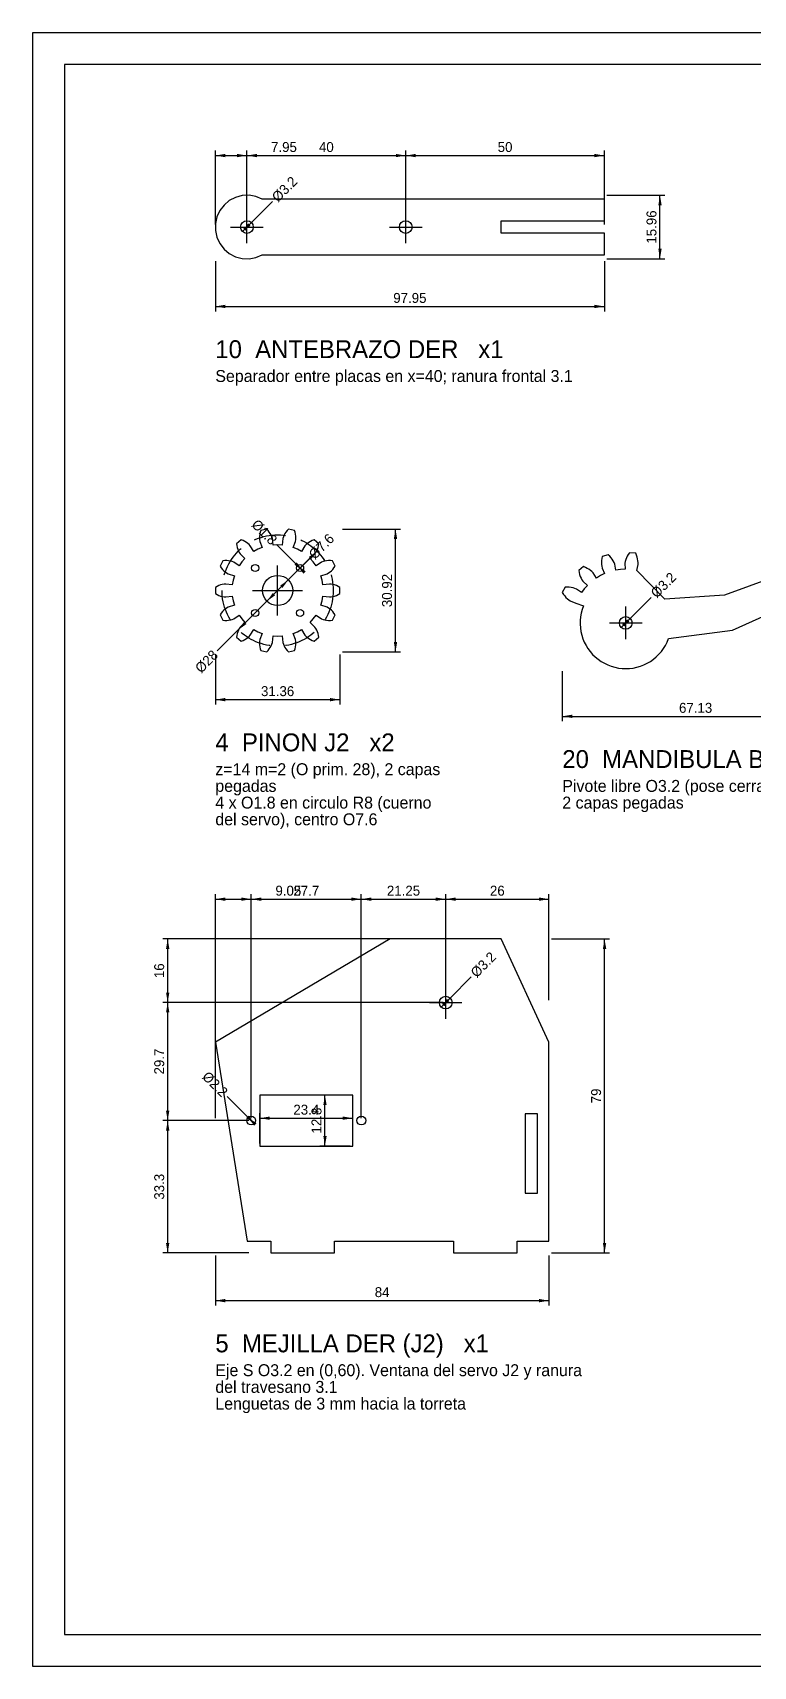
# Model space of a CAD drawing. Header units: millimetres. Extents: x 0 to 800, y 0 to 411.
# Drawn here: x 0 to 181.5, y 0 to 411 of the extents above; entities that cross this region are included whole.
import ezdxf

# ---------------------------------------------------------------- set-up
doc = ezdxf.new("R2010")
doc.units = ezdxf.units.MM
doc.linetypes.add('CENTER', pattern=[25, 16, -3, 3, -3])
doc.linetypes.add('DASHED', pattern=[12, 8, -4])
for name, color, linetype in [('CONTORNO', 7, 'Continuous'), ('COTAS', 4, 'Continuous'), ('EJES', 1, 'CENTER'), ('MARCO', 7, 'Continuous'), ('PASO', 6, 'DASHED'), ('TEXTO', 3, 'Continuous')]:
    doc.layers.add(name, color=color, linetype=linetype)
doc.dimstyles.new('ESC1_0', dxfattribs={"dimtxt": 2.5, "dimasz": 2.5, "dimexe": 1.25, "dimexo": 0.625, "dimtad": 1, "dimdsep": 46, "dimtxsty": 'Standard', "dimcen": 2.5, "dimadec": 0, "dimazin": 0, "dimtfac": 1, "dimtdec": 4, "dimtmove": 0, "dimatfit": 3, "dimfxl": 1, "dimtzin": 0, "dimarcsym": 0})

# ---------------------------------------------------------------- blocks, each defined once
blk = doc.blocks.new('*D16')
at = {"layer": 'COTAS', "color": 0}
for p, q in [((46, 254.57), (46, 241.95)), ((77.36, 254.57), (77.36, 241.95)), ((46, 243.2), (77.36, 243.2))]:
    blk.add_line(p, q, dxfattribs=at)
for points in [[(46, 243.2), (48.5, 242.78), (48.5, 243.62)], [(77.36, 243.2), (74.86, 243.62), (74.86, 242.78)]]:
    blk.add_solid(points, dxfattribs=at)
at = {"layer": 'COTAS', "color": 0, "insert": (61.68, 245.32), "char_height": 2.5, "attachment_point": 5}
blk.add_mtext('31.36', dxfattribs=at)
blk = doc.blocks.new('*D17')
at = {"layer": 'COTAS', "color": 0}
for p, q in [((77.99, 286.12), (92.61, 286.12)), ((91.36, 255.2), (91.36, 286.12)), ((77.99, 255.2), (92.61, 255.2))]:
    blk.add_line(p, q, dxfattribs=at)
for points in [[(91.36, 286.12), (90.95, 283.62), (91.78, 283.62)], [(91.36, 255.2), (91.78, 257.7), (90.95, 257.7)]]:
    blk.add_solid(points, dxfattribs=at)
at = {"layer": 'COTAS', "color": 0, "insert": (89.24, 270.66), "char_height": 2.5, "attachment_point": 5, "rotation": 90}
blk.add_mtext('30.92', dxfattribs=at)
blk = doc.blocks.new('*D18')
at = {"layer": 'COTAS', "color": 0}
for p, q in [((64.37, 273.35), (69.67, 278.65)), ((58.99, 267.97), (64.37, 273.35))]:
    blk.add_line(p, q, dxfattribs=at)
for points in [[(64.37, 273.35), (62.31, 271.87), (62.89, 271.29)], [(58.99, 267.97), (61.06, 269.45), (60.47, 270.04)]]:
    blk.add_solid(points, dxfattribs=at)
at = {"layer": 'COTAS', "color": 0, "insert": (72.74, 281.72), "char_height": 2.5, "attachment_point": 5, "rotation": 45}
blk.add_mtext('%%c7.6', dxfattribs=at)
blk = doc.blocks.new('*D19')
at = {"layer": 'COTAS', "color": 0}
for p, q in [((66.7, 276.95), (61.4, 282.26)), ((67.97, 275.68), (66.7, 276.95))]:
    blk.add_line(p, q, dxfattribs=at)
for points in [[(67.97, 275.68), (66.5, 277.74), (65.91, 277.15)], [(66.7, 276.95), (68.17, 274.89), (68.76, 275.48)]]:
    blk.add_solid(points, dxfattribs=at)
at = {"layer": 'COTAS', "color": 0, "insert": (58.33, 285.32), "char_height": 2.5, "attachment_point": 5, "rotation": 315}
blk.add_mtext('%%c1.8', dxfattribs=at)
blk = doc.blocks.new('*D20')
at = {"layer": 'COTAS', "color": 0}
for p, q in [((71.58, 280.56), (51.78, 260.76)), ((51.78, 260.76), (46.48, 255.46))]:
    blk.add_line(p, q, dxfattribs=at)
for points in [[(71.58, 280.56), (69.52, 279.09), (70.11, 278.5)], [(51.78, 260.76), (53.84, 262.23), (53.25, 262.82)]]:
    blk.add_solid(points, dxfattribs=at)
at = {"layer": 'COTAS', "color": 0, "insert": (43.8, 252.78), "char_height": 2.5, "attachment_point": 5, "rotation": 45}
blk.add_mtext('%%c28', dxfattribs=at)
blk = doc.blocks.new('*D21')
at = {"layer": 'COTAS', "color": 0}
for p, q in [((46, 103.38), (46, 90.75)), ((130, 103.38), (130, 90.75)), ((46, 92), (130, 92))]:
    blk.add_line(p, q, dxfattribs=at)
for points in [[(46, 92), (48.5, 91.58), (48.5, 92.42)], [(130, 92), (127.5, 92.42), (127.5, 91.58)]]:
    blk.add_solid(points, dxfattribs=at)
at = {"layer": 'COTAS', "color": 0, "insert": (88, 94.12), "char_height": 2.5, "attachment_point": 5}
blk.add_mtext('84', dxfattribs=at)
blk = doc.blocks.new('*D22')
at = {"layer": 'COTAS', "color": 0}
for p, q in [((130.62, 183), (145.25, 183)), ((144, 104), (144, 183)), ((130.62, 104), (145.25, 104))]:
    blk.add_line(p, q, dxfattribs=at)
for points in [[(144, 183), (143.58, 180.5), (144.42, 180.5)], [(144, 104), (144.42, 106.5), (143.58, 106.5)]]:
    blk.add_solid(points, dxfattribs=at)
at = {"layer": 'COTAS', "color": 0, "insert": (141.88, 143.5), "char_height": 2.5, "attachment_point": 5, "rotation": 90}
blk.add_mtext('79', dxfattribs=at)
blk = doc.blocks.new('*D23')
at = {"layer": 'COTAS', "color": 0}
for p, q in [((46, 137.93), (46, 194.25)), ((55.05, 137.93), (55.05, 194.25)), ((46, 193), (55.05, 193)), ((55.05, 193), (60.05, 193))]:
    blk.add_line(p, q, dxfattribs=at)
for points in [[(46, 193), (48.5, 192.58), (48.5, 193.42)], [(55.05, 193), (52.55, 193.42), (52.55, 192.58)]]:
    blk.add_solid(points, dxfattribs=at)
at = {"layer": 'COTAS', "color": 0, "insert": (64.38, 195.12), "char_height": 2.5, "attachment_point": 5}
blk.add_mtext('9.05', dxfattribs=at)
blk = doc.blocks.new('*D24')
at = {"layer": 'COTAS', "color": 0}
for p, q in [((55.05, 137.93), (55.05, 194.25)), ((82.75, 137.93), (82.75, 194.25)), ((55.05, 193), (82.75, 193))]:
    blk.add_line(p, q, dxfattribs=at)
for points in [[(55.05, 193), (57.55, 192.58), (57.55, 193.42)], [(82.75, 193), (80.25, 193.42), (80.25, 192.58)]]:
    blk.add_solid(points, dxfattribs=at)
at = {"layer": 'COTAS', "color": 0, "insert": (68.9, 195.12), "char_height": 2.5, "attachment_point": 5}
blk.add_mtext('27.7', dxfattribs=at)
blk = doc.blocks.new('*D25')
at = {"layer": 'COTAS', "color": 0}
for p, q in [((82.75, 137.93), (82.75, 194.25)), ((104, 167.62), (104, 194.25)), ((82.75, 193), (104, 193))]:
    blk.add_line(p, q, dxfattribs=at)
for points in [[(82.75, 193), (85.25, 192.58), (85.25, 193.42)], [(104, 193), (101.5, 193.42), (101.5, 192.58)]]:
    blk.add_solid(points, dxfattribs=at)
at = {"layer": 'COTAS', "color": 0, "insert": (93.38, 195.12), "char_height": 2.5, "attachment_point": 5}
blk.add_mtext('21.25', dxfattribs=at)
blk = doc.blocks.new('*D26')
at = {"layer": 'COTAS', "color": 0}
for p, q in [((104, 167.62), (104, 194.25)), ((130, 167.62), (130, 194.25)), ((104, 193), (130, 193))]:
    blk.add_line(p, q, dxfattribs=at)
for points in [[(104, 193), (106.5, 192.58), (106.5, 193.42)], [(130, 193), (127.5, 193.42), (127.5, 192.58)]]:
    blk.add_solid(points, dxfattribs=at)
at = {"layer": 'COTAS', "color": 0, "insert": (117, 195.12), "char_height": 2.5, "attachment_point": 5}
blk.add_mtext('26', dxfattribs=at)
blk = doc.blocks.new('*D27')
at = {"layer": 'COTAS', "color": 0}
for p, q in [((54.43, 137.3), (32.75, 137.3)), ((34, 104), (34, 137.3)), ((54.43, 104), (32.75, 104))]:
    blk.add_line(p, q, dxfattribs=at)
for points in [[(34, 137.3), (33.58, 134.8), (34.42, 134.8)], [(34, 104), (34.42, 106.5), (33.58, 106.5)]]:
    blk.add_solid(points, dxfattribs=at)
at = {"layer": 'COTAS', "color": 0, "insert": (31.88, 120.65), "char_height": 2.5, "attachment_point": 5, "rotation": 90}
blk.add_mtext('33.3', dxfattribs=at)
blk = doc.blocks.new('*D28')
at = {"layer": 'COTAS', "color": 0}
for p, q in [((103.38, 167), (32.75, 167)), ((34, 137.3), (34, 167)), ((54.43, 137.3), (32.75, 137.3))]:
    blk.add_line(p, q, dxfattribs=at)
for points in [[(34, 167), (33.58, 164.5), (34.42, 164.5)], [(34, 137.3), (34.42, 139.8), (33.58, 139.8)]]:
    blk.add_solid(points, dxfattribs=at)
at = {"layer": 'COTAS', "color": 0, "insert": (31.88, 152.15), "char_height": 2.5, "attachment_point": 5, "rotation": 90}
blk.add_mtext('29.7', dxfattribs=at)
blk = doc.blocks.new('*D29')
at = {"layer": 'COTAS', "color": 0}
for p, q in [((103.38, 183), (32.75, 183)), ((34, 167), (34, 183)), ((103.38, 167), (32.75, 167))]:
    blk.add_line(p, q, dxfattribs=at)
for points in [[(34, 183), (33.58, 180.5), (34.42, 180.5)], [(34, 167), (34.42, 169.5), (33.58, 169.5)]]:
    blk.add_solid(points, dxfattribs=at)
at = {"layer": 'COTAS', "color": 0, "insert": (31.88, 175), "char_height": 2.5, "attachment_point": 5, "rotation": 90}
blk.add_mtext('16', dxfattribs=at)
blk = doc.blocks.new('*D30')
at = {"layer": 'COTAS', "color": 0}
for p, q in [((105.13, 168.13), (110.43, 173.43)), ((102.87, 165.87), (105.13, 168.13))]:
    blk.add_line(p, q, dxfattribs=at)
for points in [[(102.87, 165.87), (104.93, 167.34), (104.34, 167.93)], [(105.13, 168.13), (103.07, 166.66), (103.66, 166.07)]]:
    blk.add_solid(points, dxfattribs=at)
at = {"layer": 'COTAS', "color": 0, "insert": (113.5, 176.5), "char_height": 2.5, "attachment_point": 5, "rotation": 45}
blk.add_mtext('%%c3.2', dxfattribs=at)
blk = doc.blocks.new('*D31')
at = {"layer": 'COTAS', "color": 0}
for p, q in [((54.27, 138.08), (48.97, 143.38)), ((55.83, 136.52), (54.27, 138.08))]:
    blk.add_line(p, q, dxfattribs=at)
for points in [[(55.83, 136.52), (54.36, 138.59), (53.77, 138)], [(54.27, 138.08), (55.75, 136.02), (56.34, 136.61)]]:
    blk.add_solid(points, dxfattribs=at)
at = {"layer": 'COTAS', "color": 0, "insert": (45.9, 146.44), "char_height": 2.5, "attachment_point": 5, "rotation": 315.0368}
blk.add_mtext('%%c2.2', dxfattribs=at)
blk = doc.blocks.new('*D32')
at = {"layer": 'COTAS', "color": 0}
for p, q in [((57.2, 131.53), (57.2, 139.15)), ((57.2, 137.9), (80.6, 137.9)), ((80.6, 131.53), (80.6, 139.15))]:
    blk.add_line(p, q, dxfattribs=at)
for points in [[(57.2, 137.9), (59.7, 137.49), (59.7, 138.32)], [(80.6, 137.9), (78.1, 138.32), (78.1, 137.49)]]:
    blk.add_solid(points, dxfattribs=at)
at = {"layer": 'COTAS', "color": 0, "insert": (68.9, 140.03), "char_height": 2.5, "attachment_point": 5}
blk.add_mtext('23.4', dxfattribs=at)
blk = doc.blocks.new('*D33')
at = {"layer": 'COTAS', "color": 0}
for p, q in [((79.98, 143.7), (72.35, 143.7)), ((73.6, 130.9), (73.6, 143.7)), ((79.98, 130.9), (72.35, 130.9))]:
    blk.add_line(p, q, dxfattribs=at)
for points in [[(73.6, 143.7), (73.19, 141.2), (74.02, 141.2)], [(73.6, 130.9), (74.02, 133.4), (73.19, 133.4)]]:
    blk.add_solid(points, dxfattribs=at)
at = {"layer": 'COTAS', "color": 0, "insert": (71.48, 137.3), "char_height": 2.5, "attachment_point": 5, "rotation": 90}
blk.add_mtext('12.8', dxfattribs=at)
blk = doc.blocks.new('*D63')
at = {"layer": 'COTAS', "color": 0}
for p, q in [((46, 353.5), (46, 340.87)), ((143.95, 353.5), (143.95, 340.87)), ((46, 342.12), (143.95, 342.12))]:
    blk.add_line(p, q, dxfattribs=at)
for points in [[(46, 342.12), (48.5, 341.7), (48.5, 342.54)], [(143.95, 342.12), (141.45, 342.54), (141.45, 341.7)]]:
    blk.add_solid(points, dxfattribs=at)
at = {"layer": 'COTAS', "color": 0, "insert": (94.98, 344.25), "char_height": 2.5, "attachment_point": 5}
blk.add_mtext('97.95', dxfattribs=at)
blk = doc.blocks.new('*D64')
at = {"layer": 'COTAS', "color": 0}
for p, q in [((144.58, 370.08), (159.2, 370.08)), ((157.95, 354.12), (157.95, 370.08)), ((144.58, 354.12), (159.2, 354.12))]:
    blk.add_line(p, q, dxfattribs=at)
for points in [[(157.95, 370.08), (157.54, 367.58), (158.37, 367.58)], [(157.95, 354.12), (158.37, 356.62), (157.54, 356.62)]]:
    blk.add_solid(points, dxfattribs=at)
at = {"layer": 'COTAS', "color": 0, "insert": (155.83, 362.1), "char_height": 2.5, "attachment_point": 5, "rotation": 90}
blk.add_mtext('15.96', dxfattribs=at)
blk = doc.blocks.new('*D65')
at = {"layer": 'COTAS', "color": 0}
for p, q in [((46, 362.73), (46, 381.33)), ((46, 380.08), (53.95, 380.08)), ((53.95, 362.73), (53.95, 381.33)), ((53.95, 380.08), (58.95, 380.08))]:
    blk.add_line(p, q, dxfattribs=at)
for points in [[(46, 380.08), (48.5, 379.67), (48.5, 380.5)], [(53.95, 380.08), (51.45, 380.5), (51.45, 379.67)]]:
    blk.add_solid(points, dxfattribs=at)
at = {"layer": 'COTAS', "color": 0, "insert": (63.28, 382.21), "char_height": 2.5, "attachment_point": 5}
blk.add_mtext('7.95', dxfattribs=at)
blk = doc.blocks.new('*D66')
at = {"layer": 'COTAS', "color": 0}
for p, q in [((53.95, 362.73), (53.95, 381.33)), ((53.95, 380.08), (93.95, 380.08)), ((93.95, 362.73), (93.95, 381.33))]:
    blk.add_line(p, q, dxfattribs=at)
for points in [[(53.95, 380.08), (56.45, 379.67), (56.45, 380.5)], [(93.95, 380.08), (91.45, 380.5), (91.45, 379.67)]]:
    blk.add_solid(points, dxfattribs=at)
at = {"layer": 'COTAS', "color": 0, "insert": (73.95, 382.21), "char_height": 2.5, "attachment_point": 5}
blk.add_mtext('40', dxfattribs=at)
blk = doc.blocks.new('*D67')
at = {"layer": 'COTAS', "color": 0}
for p, q in [((93.95, 362.73), (93.95, 381.33)), ((93.95, 380.08), (143.95, 380.08)), ((143.95, 362.73), (143.95, 381.33))]:
    blk.add_line(p, q, dxfattribs=at)
for points in [[(93.95, 380.08), (96.45, 379.67), (96.45, 380.5)], [(143.95, 380.08), (141.45, 380.5), (141.45, 379.67)]]:
    blk.add_solid(points, dxfattribs=at)
at = {"layer": 'COTAS', "color": 0, "insert": (118.95, 382.21), "char_height": 2.5, "attachment_point": 5}
blk.add_mtext('50', dxfattribs=at)
blk = doc.blocks.new('*D68')
at = {"layer": 'COTAS', "color": 0}
for p, q in [((55.08, 363.23), (60.39, 368.54)), ((52.82, 360.97), (55.08, 363.23))]:
    blk.add_line(p, q, dxfattribs=at)
for points in [[(52.82, 360.97), (54.88, 362.44), (54.29, 363.03)], [(55.08, 363.23), (53.02, 361.76), (53.61, 361.17)]]:
    blk.add_solid(points, dxfattribs=at)
at = {"layer": 'COTAS', "color": 0, "insert": (63.45, 371.6), "char_height": 2.5, "attachment_point": 5, "rotation": 45}
blk.add_mtext('%%c3.2', dxfattribs=at)
blk = doc.blocks.new('*D86')
at = {"layer": 'COTAS', "color": 0}
for p, q in [((133.36, 250.38), (133.36, 237.75)), ((200.5, 250.38), (200.5, 237.75)), ((133.36, 239), (200.5, 239))]:
    blk.add_line(p, q, dxfattribs=at)
for points in [[(133.36, 239), (135.86, 238.58), (135.86, 239.42)], [(200.5, 239), (198, 239.42), (198, 238.58)]]:
    blk.add_solid(points, dxfattribs=at)
at = {"layer": 'COTAS', "color": 0, "insert": (166.93, 241.12), "char_height": 2.5, "attachment_point": 5}
blk.add_mtext('67.13', dxfattribs=at)
blk = doc.blocks.new('*D88')
at = {"layer": 'COTAS', "color": 0}
for p, q in [((150.47, 263.63), (155.77, 268.93)), ((148.21, 261.37), (150.47, 263.63))]:
    blk.add_line(p, q, dxfattribs=at)
for points in [[(148.21, 261.37), (150.27, 262.84), (149.68, 263.43)], [(150.47, 263.63), (148.41, 262.16), (148.99, 261.57)]]:
    blk.add_solid(points, dxfattribs=at)
at = {"layer": 'COTAS', "color": 0, "insert": (158.84, 272), "char_height": 2.5, "attachment_point": 5, "rotation": 45}
blk.add_mtext('%%c3.2', dxfattribs=at)

msp = doc.modelspace()

# ---------------------------------------------------------------- linework, layer by layer
at = {"layer": 'CONTORNO'}
for points in [[(57.825, 369.102), (56.215, 369.776), (54.498, 370.084), (52.755, 370.012), (51.068, 369.564), (49.519, 368.762), (48.181, 367.642), (47.117, 366.259), (46.378, 364.678), (46, 362.975), (46, 361.23), (46.378, 359.527), (47.117, 357.946), (48.181, 356.563), (49.519, 355.443), (51.068, 354.64), (52.755, 354.193), (54.498, 354.121), (56.215, 354.429), (57.825, 355.102), (143.952, 355.102), (143.952, 360.552), (117.952, 360.552), (117.952, 363.652), (143.952, 363.652), (143.952, 369.102)], [(73.093, 269.244), (74.736, 269.04), (75.166, 269.06), (75.602, 269.144), (76.042, 269.273), (76.482, 269.441), (76.923, 269.645), (77.362, 269.883), (77.362, 271.438), (76.923, 271.676), (76.482, 271.88), (76.042, 272.048), (75.602, 272.177), (75.166, 272.261), (74.736, 272.282), (73.093, 272.078), (72.892, 273.22), (72.578, 274.335), (74.147, 274.865), (74.525, 275.069), (74.882, 275.334), (75.222, 275.641), (75.546, 275.984), (75.854, 276.359), (76.146, 276.764), (75.471, 278.164), (74.973, 278.189), (74.487, 278.182), (74.017, 278.142), (73.565, 278.067), (73.136, 277.954), (72.74, 277.786), (71.348, 276.889), (70.672, 277.831), (69.904, 278.7), (71.088, 279.857), (71.34, 280.206), (71.547, 280.599), (71.72, 281.023), (71.863, 281.473), (71.978, 281.944), (72.065, 282.436), (70.85, 283.405), (70.39, 283.21), (69.956, 282.993), (69.55, 282.754), (69.175, 282.49), (68.837, 282.202), (68.553, 281.878), (67.688, 280.467), (66.67, 281.022), (65.602, 281.471), (66.166, 283.028), (66.242, 283.451), (66.257, 283.895), (66.229, 284.353), (66.164, 284.82), (66.062, 285.295), (65.928, 285.775), (64.412, 286.121), (64.082, 285.746), (63.785, 285.363), (63.523, 284.97), (63.3, 284.57), (63.121, 284.164), (63.005, 283.749), (62.839, 282.102), (61.681, 282.161), (60.523, 282.102), (60.356, 283.749), (60.241, 284.164), (60.062, 284.57), (59.838, 284.97), (59.576, 285.363), (59.279, 285.746), (58.949, 286.121), (57.434, 285.775), (57.299, 285.295), (57.198, 284.82), (57.132, 284.353), (57.104, 283.895), (57.119, 283.451), (57.195, 283.028), (57.76, 281.471), (56.691, 281.022), (55.673, 280.467), (54.808, 281.878), (54.524, 282.202), (54.187, 282.49), (53.812, 282.754), (53.406, 282.993), (52.971, 283.21), (52.512, 283.405), (51.296, 282.436), (51.384, 281.944), (51.498, 281.473), (51.642, 281.023), (51.815, 280.599), (52.021, 280.206), (52.273, 279.857), (53.457, 278.7), (52.69, 277.831), (52.013, 276.889), (50.622, 277.786), (50.226, 277.954), (49.796, 278.067), (49.344, 278.142), (48.874, 278.182), (48.389, 278.189), (47.89, 278.164), (47.216, 276.764), (47.507, 276.359), (47.816, 275.984), (48.14, 275.641), (48.48, 275.334), (48.837, 275.069), (49.215, 274.865), (50.784, 274.335), (50.469, 273.22), (50.268, 272.078), (48.625, 272.282), (48.196, 272.261), (47.759, 272.177), (47.32, 272.048), (46.879, 271.88), (46.439, 271.676), (46, 271.438), (46, 269.883), (46.439, 269.645), (46.879, 269.441), (47.32, 269.273), (47.759, 269.144), (48.196, 269.06), (48.625, 269.04), (50.268, 269.244), (50.469, 268.102), (50.784, 266.986), (49.215, 266.456), (48.837, 266.252), (48.48, 265.987), (48.14, 265.68), (47.816, 265.337), (47.507, 264.962), (47.216, 264.557), (47.89, 263.157), (48.389, 263.132), (48.874, 263.139), (49.344, 263.179), (49.796, 263.254), (50.226, 263.367), (50.622, 263.535), (52.013, 264.432), (52.69, 263.49), (53.457, 262.621), (52.273, 261.464), (52.021, 261.116), (51.815, 260.722), (51.642, 260.298), (51.498, 259.849), (51.384, 259.377), (51.296, 258.885), (52.512, 257.916), (52.971, 258.111), (53.406, 258.328), (53.812, 258.567), (54.187, 258.831), (54.524, 259.119), (54.808, 259.443), (55.673, 260.854), (56.691, 260.299), (57.76, 259.85), (57.195, 258.293), (57.119, 257.87), (57.104, 257.426), (57.132, 256.968), (57.198, 256.501), (57.299, 256.026), (57.434, 255.546), (58.949, 255.2), (59.279, 255.575), (59.576, 255.959), (59.838, 256.351), (60.062, 256.751), (60.241, 257.157), (60.356, 257.572), (60.523, 259.219), (61.681, 259.161), (62.839, 259.219), (63.005, 257.572), (63.121, 257.157), (63.3, 256.751), (63.523, 256.351), (63.785, 255.959), (64.082, 255.575), (64.412, 255.2), (65.928, 255.546), (66.062, 256.026), (66.164, 256.501), (66.229, 256.968), (66.257, 257.426), (66.242, 257.87), (66.166, 258.293), (65.602, 259.85), (66.67, 260.299), (67.688, 260.854), (68.553, 259.443), (68.837, 259.119), (69.175, 258.831), (69.55, 258.567), (69.956, 258.328), (70.39, 258.111), (70.85, 257.916), (72.065, 258.885), (71.978, 259.377), (71.863, 259.849), (71.72, 260.298), (71.547, 260.722), (71.34, 261.116), (71.088, 261.464), (69.904, 262.621), (70.672, 263.49), (71.348, 264.432), (72.74, 263.535), (73.136, 263.367), (73.565, 263.254), (74.017, 263.179), (74.487, 263.139), (74.973, 263.132), (75.471, 263.157), (76.146, 264.557), (75.854, 264.962), (75.546, 265.337), (75.222, 265.68), (74.882, 265.987), (74.525, 266.252), (74.147, 266.456), (72.578, 266.986), (72.892, 268.102)], [(54, 107), (60, 107), (60, 104), (76, 104), (76, 107), (106, 107), (106, 104), (122, 104), (122, 107), (130, 107), (130, 157), (118, 183), (90, 183), (46, 157)], [(57.202, 130.902), (80.602, 130.902), (80.602, 143.702), (57.202, 143.702)], [(124, 119), (127.1, 119), (127.1, 139), (124, 139)]]:
    msp.add_lwpolyline(points, close=True, dxfattribs=at)
msp.add_lwpolyline([(198.102, 278.2), (174.2, 269.501), (159.146, 268.503), (152.111, 275.712), (152.426, 277.214), (152.446, 277.664), (152.403, 278.125), (152.316, 278.594), (152.19, 279.068), (152.029, 279.545), (151.835, 280.023), (150.264, 280.176), (149.981, 279.744), (149.731, 279.307), (149.517, 278.867), (149.341, 278.423), (149.21, 277.979), (149.142, 277.534), (149.162, 275.999), (147.998, 275.933), (146.844, 275.768), (146.56, 277.276), (146.407, 277.699), (146.19, 278.109), (145.93, 278.509), (145.633, 278.899), (145.302, 279.277), (144.939, 279.645), (143.429, 279.185), (143.333, 278.678), (143.27, 278.179), (143.24, 277.69), (143.247, 277.213), (143.296, 276.752), (143.404, 276.315), (144.01, 274.904), (142.959, 274.398), (141.956, 273.804), (141.117, 275.089), (140.813, 275.421), (140.456, 275.717), (140.063, 275.987), (139.639, 276.233), (139.189, 276.456), (138.713, 276.657), (137.494, 275.654), (137.599, 275.149), (137.731, 274.663), (137.891, 274.2), (138.08, 273.762), (138.302, 273.355), (138.569, 272.993), (139.668, 271.921), (138.891, 271.052), (138.192, 270.119), (136.925, 270.985), (136.517, 271.175), (136.074, 271.312), (135.608, 271.411), (135.122, 271.476), (134.62, 271.51), (134.104, 271.514), (133.362, 270.12), (133.652, 269.694), (133.96, 269.296), (134.285, 268.929), (134.627, 268.597), (134.988, 268.306), (135.373, 268.073), (136.799, 267.504), (138.656, 266.763), (138.345, 265.881), (138.107, 264.977), (137.943, 264.057), (137.854, 263.127), (137.841, 262.192), (137.904, 261.259), (138.043, 260.335), (138.256, 259.425), (138.542, 258.535), (138.9, 257.671), (139.326, 256.84), (139.819, 256.045), (140.375, 255.294), (140.99, 254.59), (141.66, 253.938), (142.381, 253.343), (143.147, 252.808), (143.955, 252.337), (144.798, 251.934), (145.671, 251.6), (146.568, 251.338), (147.484, 251.15), (148.412, 251.037), (149.346, 251), (150.28, 251.039), (151.208, 251.153), (152.123, 251.343), (153.02, 251.606), (153.893, 251.941), (154.735, 252.346), (155.542, 252.818), (156.308, 253.353), (157.028, 253.95), (157.697, 254.603), (158.31, 255.308), (158.865, 256.06), (159.356, 256.855), (159.782, 257.688), (160.138, 258.552), (176.217, 260.657), (200.496, 271.622)], dxfattribs=at)
for centre, radius in [((53.952, 362.102), 1.6), ((93.952, 362.102), 1.6), ((56.024, 276.317), 0.9), ((67.338, 276.317), 0.9), ((61.681, 270.661), 3.8), ((56.024, 265.004), 0.9), ((67.338, 265.004), 0.9), ((149.337, 262.5), 1.6), ((104, 167), 1.6), ((55.052, 137.302), 1.1), ((82.752, 137.302), 1.1)]:
    msp.add_circle(centre, radius, dxfattribs=at)
at = {"layer": 'EJES'}
for p, q in [((53.952, 358.002), (53.952, 366.202)), ((93.952, 358.002), (93.952, 366.202)), ((49.852, 362.102), (58.052, 362.102)), ((89.852, 362.102), (98.052, 362.102)), ((61.681, 264.361), (61.681, 276.961)), ((55.381, 270.661), (67.981, 270.661)), ((149.337, 258.4), (149.337, 266.6)), ((145.237, 262.5), (153.437, 262.5)), ((104, 162.9), (104, 171.1)), ((99.9, 167), (108.1, 167))]:
    msp.add_line(p, q, dxfattribs=at)
at = {"layer": 'MARCO'}
for points in [[(0, 0), (800, 0), (800, 411), (0, 411)], [(8, 8), (792, 8), (792, 403), (8, 403)]]:
    msp.add_lwpolyline(points, close=True, dxfattribs=at)
at = {"layer": 'PASO'}
msp.add_circle((61.681, 270.661), 14, dxfattribs=at)

# ---------------------------------------------------------------- texts
at = {"layer": 'TEXTO'}
for s, height, p in [('10  ANTEBRAZO DER   x1', 4.5, (46, 329.121)), ('Separador entre placas en x=40; ranura frontal 3.1', 3, (46, 323.121)), ('4  PINON J2   x2', 4.5, (46, 230.2)), ('20  MANDIBULA B   x2', 4.5, (133.362, 226)), ('z=14 m=2 (O prim. 28), 2 capas', 3, (46, 224.2)), ('pegadas', 3, (46, 220)), ('Pivote libre O3.2 (pose cerrada)', 3, (133.362, 220)), ('4 x O1.8 en circulo R8 (cuerno', 3, (46, 215.8)), ('2 capas pegadas', 3, (133.362, 215.8)), ('del servo), centro O7.6', 3, (46, 211.6)), ('5  MEJILLA DER (J2)   x1', 4.5, (46, 79)), ('Eje S O3.2 en (0,60). Ventana del servo J2 y ranura', 3, (46, 73)), ('del travesano 3.1', 3, (46, 68.8)), ('Lenguetas de 3 mm hacia la torreta', 3, (46, 64.6))]:
    msp.add_text(s, height=height, dxfattribs=at).set_placement(p)

# ---------------------------------------------------------------- dimensions: what is measured, and where the dimension line sits
at = {"layer": 'COTAS'}
for base, p1, p2, picture, middle in [((49.975, 380.084), (46, 362.102), (53.95, 362.102), '*D65', (63.283, 382.209)), ((73.95, 380.084), (53.95, 362.102), (93.95, 362.102), '*D66', (73.95, 382.209)), ((118.951, 380.084), (93.95, 362.102), (143.952, 362.102), '*D67', (118.951, 382.209)), ((94.976, 342.121), (46, 354.121), (143.952, 354.121), '*D63', (94.976, 344.246)), ((61.681, 243.2), (46, 255.2), (77.362, 255.2), '*D16', (61.681, 245.325)), ((166.929, 239), (133.362, 251), (200.496, 251), '*D86', (166.929, 241.125)), ((50.525, 193), (46, 137.302), (55.05, 137.302), '*D23', (64.383, 195.125)), ((68.9, 193), (55.05, 137.302), (82.75, 137.302), '*D24', (68.9, 195.125)), ((93.375, 193), (82.75, 137.302), (104, 167), '*D25', (93.375, 195.125)), ((117, 193), (104, 167), (130, 167), '*D26', (117, 195.125)), ((68.902, 137.902), (57.202, 130.902), (80.602, 130.902), '*D32', (68.902, 140.027)), ((88, 92), (46, 104), (130, 104), '*D21', (88, 94.125))]:
    dim = msp.add_linear_dim(base=base, p1=p1, p2=p2, dimstyle='ESC1_0', dxfattribs=at)
    dim.commit()
    dim.dimension.update_dxf_attribs({"geometry": picture, "text_midpoint": middle})
for p1, p2, picture, middle in [((52.82, 360.97), (55.084, 363.234), '*D68', (63.451, 371.601)), ((67.975, 275.68), (66.701, 276.954), '*D19', (58.334, 285.321)), ((58.994, 267.974), (64.368, 273.348), '*D18', (72.735, 281.715)), ((71.581, 280.561), (51.781, 260.761), '*D20', (43.797, 252.777)), ((148.206, 261.369), (150.468, 263.631), '*D88', (158.835, 271.998)), ((102.869, 165.869), (105.131, 168.131), '*D30', (113.498, 176.498)), ((55.83, 136.525), (54.274, 138.079), '*D31', (45.901, 146.441))]:
    dim = msp.add_diameter_dim_2p(p1=p1, p2=p2, dimstyle='ESC1_0', dxfattribs=at)
    dim.commit()
    dim.dimension.update_dxf_attribs({"geometry": picture, "text_midpoint": middle})
for base, p1, p2, picture, middle in [((157.952, 362.102), (143.952, 354.121), (143.952, 370.084), '*D64', (155.827, 362.102)), ((91.362, 270.661), (77.362, 255.2), (77.362, 286.121), '*D17', (89.237, 270.66)), ((34, 175), (104, 167), (104, 183), '*D29', (31.875, 175)), ((144, 143.5), (130, 104), (130, 183), '*D22', (141.875, 143.5)), ((34, 152.15), (55.052, 137.3), (104, 167), '*D28', (31.875, 152.15)), ((73.602, 137.302), (80.602, 130.902), (80.602, 143.702), '*D33', (71.477, 137.302)), ((34, 120.65), (55.052, 104), (55.052, 137.3), '*D27', (31.875, 120.65))]:
    dim = msp.add_linear_dim(base=base, p1=p1, p2=p2, angle=90, dimstyle='ESC1_0', dxfattribs=at)
    dim.commit()
    dim.dimension.update_dxf_attribs({"geometry": picture, "text_midpoint": middle})

doc.saveas('drawing.dxf')
